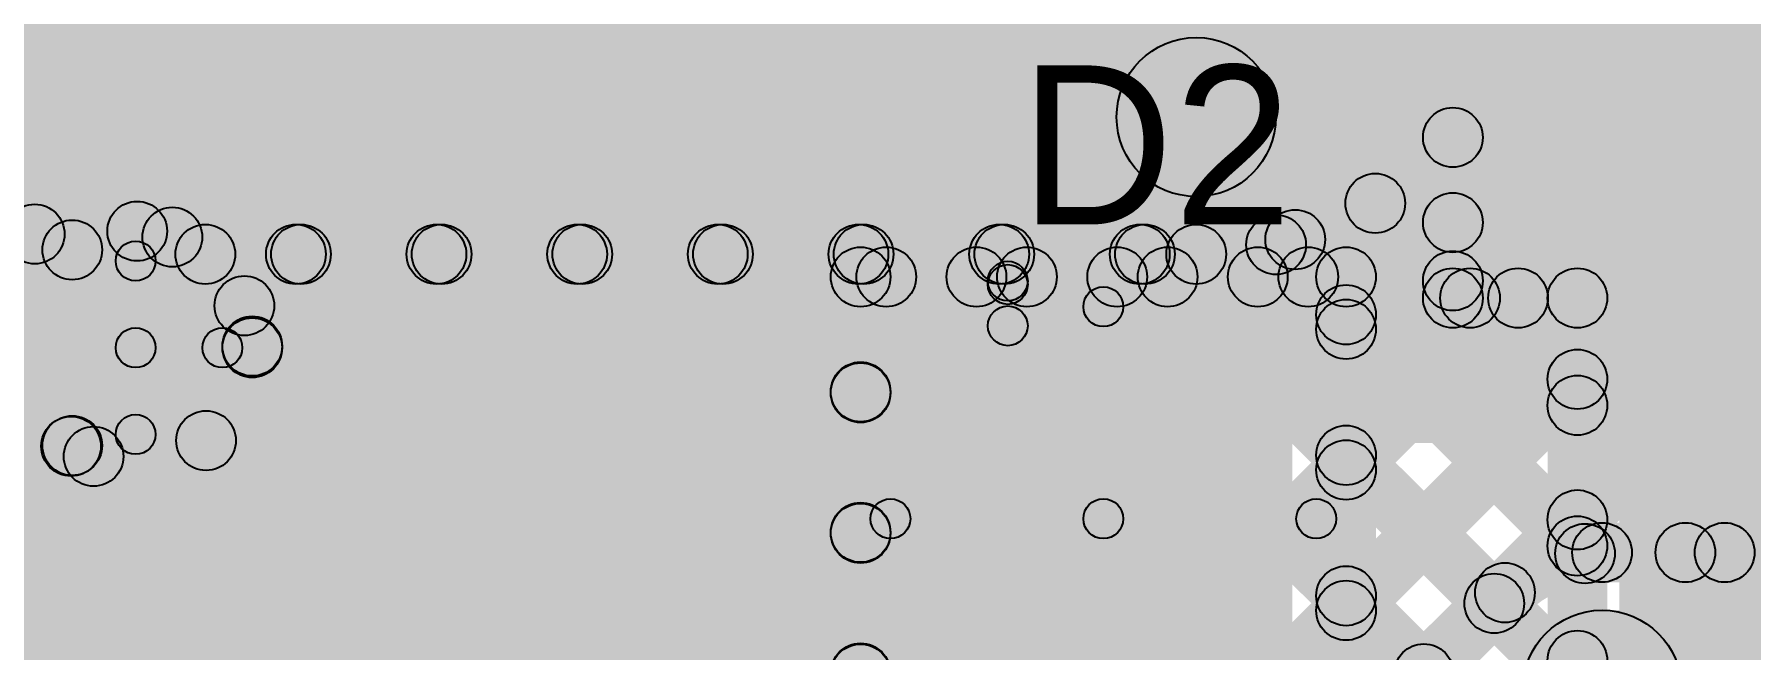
# Model space of a CAD drawing. Header units: millimetres. Extents: x 0 to 210, y 0 to 213.
# Drawn here: x 0.674 to 1.1054, y 1.6101 to 1.7648 of the extents above; entities that cross this region are included whole.
import ezdxf

# ---------------------------------------------------------------- set-up
doc = ezdxf.new("R2010")
doc.units = ezdxf.units.MM
doc.header["$MEASUREMENT"] = 0
for name, color, linetype in [('BottomLayer', 5, 'Continuous'), ('TopLayer', 1, 'Continuous'), ('TopOverlay', 2, 'Continuous'), ('TopPaste', 8, 'Continuous'), ('TopSolder', 216, 'Continuous'), ('ViaHoleLayer', 16, 'Continuous')]:
    doc.layers.add(name, color=color, linetype=linetype)

# ---------------------------------------------------------------- blocks, each defined once
blk = doc.blocks.new('DO_214AC_37')
at = {"layer": 'TopLayer'}
for points in [[(-0.13209, -0.04331), (-0.13209, 0.04331), (-0.04508, 0.04331), (-0.04508, -0.04331)], [(0.04508, -0.04331), (0.04508, 0.04331), (0.13209, 0.04331), (0.13209, -0.04331)]]:
    blk.add_hatch(color=1, dxfattribs=at).paths.add_polyline_path(points)
at = {"layer": 'TopOverlay'}
for points in [[(-0.194, -0.06496), (-0.13512, -0.06496), (-0.13512, 0.06496), (-0.194, 0.06496)], [(-0.13598, 0.04591), (-0.09354, 0.04591), (-0.09354, 0.06496), (-0.13598, 0.06496)], [(0.1126, 0.06476), (0.1126, 0.05476), (-0.10307, 0.05476), (-0.10307, 0.06476)], [(0.1076, 0.0589), (0.1176, 0.0589), (0.1176, 0.0485), (0.1076, 0.0485)], [(-0.13598, -0.06496), (-0.09354, -0.06496), (-0.09354, -0.04591), (-0.13598, -0.04591)], [(0.1076, -0.0485), (0.1176, -0.0485), (0.1176, -0.0589), (0.1076, -0.0589)], [(0.1126, -0.05476), (0.1126, -0.06476), (-0.10307, -0.06476), (-0.10307, -0.05476)]]:
    blk.add_hatch(color=2, dxfattribs=at).paths.add_polyline_path(points)
h = blk.add_hatch(color=2, dxfattribs=at)
edge = h.paths.add_edge_path()
edge.add_arc((-0.10307, 0.05976), 0.005, 0, 360)
h = blk.add_hatch(color=2, dxfattribs=at)
edge = h.paths.add_edge_path()
edge.add_arc((0.1126, 0.05976), 0.005, 0, 360)
h = blk.add_hatch(color=2, dxfattribs=at)
edge = h.paths.add_edge_path()
edge.add_arc((0.1126, 0.0589), 0.005, 0, 360)
h = blk.add_hatch(color=2, dxfattribs=at)
edge = h.paths.add_edge_path()
edge.add_arc((0.1126, 0.0485), 0.005, 0, 360)
h = blk.add_hatch(color=2, dxfattribs=at)
edge = h.paths.add_edge_path()
edge.add_arc((0.1126, -0.0485), 0.005, 0, 360)
h = blk.add_hatch(color=2, dxfattribs=at)
edge = h.paths.add_edge_path()
edge.add_arc((-0.10307, -0.05976), 0.005, 0, 360)
h = blk.add_hatch(color=2, dxfattribs=at)
edge = h.paths.add_edge_path()
edge.add_arc((0.1126, -0.0589), 0.005, 0, 360)
h = blk.add_hatch(color=2, dxfattribs=at)
edge = h.paths.add_edge_path()
edge.add_arc((0.1126, -0.05976), 0.005, 0, 360)
at = {"layer": 'TopPaste'}
for points in [[(-0.13209, -0.04331), (-0.13209, 0.04331), (-0.04508, 0.04331), (-0.04508, -0.04331)], [(0.04508, -0.04331), (0.04508, 0.04331), (0.13209, 0.04331), (0.13209, -0.04331)]]:
    blk.add_hatch(color=8, dxfattribs=at).paths.add_polyline_path(points)
at = {"layer": 'TopSolder'}
for points in [[(-0.13609, -0.04731), (-0.13609, 0.04731), (-0.04108, 0.04731), (-0.04108, -0.04731)], [(0.04108, -0.04731), (0.04108, 0.04731), (0.13609, 0.04731), (0.13609, -0.04731)]]:
    blk.add_hatch(color=216, dxfattribs=at).paths.add_polyline_path(points)
at = {"layer": 'TopOverlay'}
for centre in [(-0.10307, 0.05976), (0.1126, 0.05976), (0.1126, 0.0589), (0.1126, 0.0485), (0.1126, -0.0485), (-0.10307, -0.05976), (0.1126, -0.0589), (0.1126, -0.05976)]:
    blk.add_circle(centre, 0.005, dxfattribs=at)

msp = doc.modelspace()

# ---------------------------------------------------------------- hatches: boundary and pattern name
at = {"layer": 'BottomLayer'}
for points in [[(0.4958, 1.3843), (0.4852, 1.3949), (1.1205, 2.0302), (1.1311, 2.0196)], [(0.4958, 1.34894), (0.4852, 1.35955), (1.15585, 2.0302), (1.16646, 2.0196)], [(0.4958, 1.41965), (0.4852, 1.43026), (1.08514, 2.0302), (1.09575, 2.0196)], [(0.4958, 1.31359), (0.4852, 1.32419), (1.19121, 2.0302), (1.20182, 2.0196)], [(0.59705, 2.0196), (0.60766, 2.0302), (1.02854, 1.60933), (1.01793, 1.59872)], [(0.63241, 2.0196), (0.64301, 2.0302), (1.04621, 1.627), (1.03561, 1.6164)], [(0.64453, 1.7098), (0.63392, 1.7204), (0.94372, 2.0302), (0.95433, 2.0196)], [(0.66776, 2.0196), (0.67837, 2.0302), (1.06904, 1.63954), (1.05843, 1.62893)], [(0.67936, 1.70928), (0.66876, 1.71989), (0.97908, 2.0302), (0.98968, 2.0196)], [(0.70312, 2.0196), (0.71372, 2.0302), (1.10413, 1.6398), (1.09352, 1.6292)], [(0.71396, 1.70852), (0.70335, 1.71912), (1.01443, 2.0302), (1.02504, 2.0196)], [(0.73206, 1.69127), (0.72145, 1.70187), (1.04979, 2.0302), (1.06039, 2.0196)], [(0.73847, 2.0196), (0.74908, 2.0302), (1.13948, 1.6398), (1.12887, 1.6292)], [(0.77383, 2.0196), (0.78443, 2.0302), (1.17484, 1.6398), (1.16423, 1.6292)], [(0.80918, 2.0196), (0.81979, 2.0302), (1.21019, 1.6398), (1.19958, 1.6292)], [(0.84454, 2.0196), (0.85515, 2.0302), (1.24555, 1.6398), (1.23494, 1.6292)], [(0.4958, 1.27823), (0.4852, 1.28884), (1.20403, 2.00767), (1.21463, 1.99706)], [(0.59032, 1.99097), (0.60093, 2.00158), (1.01086, 1.59165), (1.00025, 1.58104)], [(0.4958, 1.24288), (0.4852, 1.25348), (1.20919, 1.97748), (1.2198, 1.96687)], [(0.4958, 1.20752), (0.4852, 1.21813), (1.23787, 1.9708), (1.24848, 1.9602)], [(0.58914, 1.95679), (0.59975, 1.9674), (0.99741, 1.56974), (0.9868, 1.55914)], [(0.4958, 1.17217), (0.4852, 1.18277), (1.2387, 1.93627), (1.2493, 1.92567)], [(0.58964, 1.92094), (0.60025, 1.93155), (0.9968, 1.53499), (0.9862, 1.52439)], [(0.58964, 1.92094), (0.60025, 1.93154), (0.9968, 1.53499), (0.9862, 1.52438)], [(0.4958, 1.13681), (0.4852, 1.14742), (1.24458, 1.9068), (1.25519, 1.8962)], [(0.59188, 1.88334), (0.60249, 1.89395), (0.9968, 1.49964), (0.9862, 1.48903)], [(0.59272, 1.84715), (0.60333, 1.85775), (0.9968, 1.46428), (0.9862, 1.45367)], [(0.48357, 1.662), (1.66678, 1.662), (1.66678, 1.846), (0.48357, 1.846)], [(0.59291, 1.81161), (0.60351, 1.82221), (0.70512, 1.72061), (0.69451, 1.71)], [(0.4958, 1.10145), (0.4852, 1.11206), (1.15564, 1.7825), (1.16624, 1.77189)], [(0.4958, 1.0661), (0.4852, 1.07671), (1.16648, 1.75799), (1.17709, 1.74739)], [(1.09426, 1.6292), (1.08365, 1.6398), (1.19888, 1.75504), (1.20949, 1.74443)], [(0.70442, 1.686), (0.69442, 1.686), (0.69442, 1.70781), (0.70442, 1.70781)], [(0.72342, 1.68109), (0.73403, 1.6917), (0.9968, 1.42892), (0.9862, 1.41832)], [(0.69942, 1.681), (0.69942, 1.691), (0.72123, 1.691), (0.72123, 1.681)], [(0.70442, 1.66419), (0.69442, 1.66419), (0.69442, 1.686), (0.70442, 1.686)], [(0.64382, 1.65463), (0.65442, 1.66524), (1.04147, 1.2782), (1.03086, 1.26759)], [(0.6779, 1.65591), (0.68851, 1.66651), (1.0697, 1.28532), (1.0591, 1.27471)], [(0.71182, 1.65734), (0.72243, 1.66795), (0.9968, 1.39357), (0.9862, 1.38296)], [(0.4958, 1.45501), (0.4852, 1.46561), (0.68355, 1.66396), (0.69415, 1.65336)], [(0.60956, 1.65353), (0.62017, 1.66414), (1.02232, 1.26199), (1.01171, 1.25138)], [(1.068, 1.627), (1.068, 1.642), (1.614, 1.642), (1.614, 1.627)], [(1.00691, 1.57709), (0.9963, 1.5877), (1.0383, 1.6297), (1.04891, 1.61909)], [(1.068, 1.58), (1.068, 1.62), (1.614, 1.62), (1.614, 1.58)], [(1.04014, 1.54386), (1.01186, 1.57214), (1.05386, 1.61414), (1.08214, 1.58586)]]:
    msp.add_hatch(color=5, dxfattribs=at).paths.add_polyline_path(points)
h = msp.add_hatch(color=5, dxfattribs=at)
edge = h.paths.add_edge_path()
edge.add_arc((0.67406, 1.71458), 0.0075, 0, 360)
h = msp.add_hatch(color=5, dxfattribs=at)
edge = h.paths.add_edge_path()
edge.add_arc((0.69981, 1.71531), 0.0075, 0, 360)
h = msp.add_hatch(color=5, dxfattribs=at)
edge = h.paths.add_edge_path()
edge.add_arc((0.70865, 1.71382), 0.0075, 0, 360)
h = msp.add_hatch(color=5, dxfattribs=at)
edge = h.paths.add_edge_path()
edge.add_arc((0.68349, 1.71061), 0.0075, 0, 360)
h = msp.add_hatch(color=5, dxfattribs=at)
edge = h.paths.add_edge_path()
edge.add_arc((0.68349, 1.71061), 0.0075, 0, 360)
h = msp.add_hatch(color=5, dxfattribs=at)
edge = h.paths.add_edge_path()
edge.add_arc((0.69942, 1.70781), 0.005, 0, 360)
h = msp.add_hatch(color=5, dxfattribs=at)
edge = h.paths.add_edge_path()
edge.add_arc((0.72676, 1.69657), 0.0075, 0, 360)
h = msp.add_hatch(color=5, dxfattribs=at)
edge = h.paths.add_edge_path()
edge.add_arc((0.66756, 1.686), 0.01181, 0, 360)
h = msp.add_hatch(color=5, dxfattribs=at)
edge = h.paths.add_edge_path()
edge.add_arc((0.69942, 1.686), 0.01181, 0, 360)
h = msp.add_hatch(color=5, dxfattribs=at)
edge = h.paths.add_edge_path()
edge.add_arc((0.72873, 1.6864), 0.0075, 0, 360)
h = msp.add_hatch(color=5, dxfattribs=at)
edge = h.paths.add_edge_path()
edge.add_arc((0.72873, 1.686), 0.0075, 0, 360)
h = msp.add_hatch(color=5, dxfattribs=at)
edge = h.paths.add_edge_path()
edge.add_arc((0.72873, 1.686), 0.0075, 0, 360)
h = msp.add_hatch(color=5, dxfattribs=at)
edge = h.paths.add_edge_path()
edge.add_arc((0.69942, 1.686), 0.005, 0, 360)
h = msp.add_hatch(color=5, dxfattribs=at)
edge = h.paths.add_edge_path()
edge.add_arc((0.69942, 1.686), 0.005, 0, 360)
h = msp.add_hatch(color=5, dxfattribs=at)
edge = h.paths.add_edge_path()
edge.add_arc((0.69942, 1.686), 0.005, 0, 360)
h = msp.add_hatch(color=5, dxfattribs=at)
edge = h.paths.add_edge_path()
edge.add_arc((0.72123, 1.686), 0.005, 0, 360)
h = msp.add_hatch(color=5, dxfattribs=at)
edge = h.paths.add_edge_path()
edge.add_arc((0.71712, 1.66264), 0.0075, 0, 360)
h = msp.add_hatch(color=5, dxfattribs=at)
edge = h.paths.add_edge_path()
edge.add_arc((0.6832, 1.66121), 0.0075, 0, 360)
h = msp.add_hatch(color=5, dxfattribs=at)
edge = h.paths.add_edge_path()
edge.add_arc((0.68349, 1.66139), 0.0075, 0, 360)
h = msp.add_hatch(color=5, dxfattribs=at)
edge = h.paths.add_edge_path()
edge.add_arc((0.68349, 1.66139), 0.0075, 0, 360)
h = msp.add_hatch(color=5, dxfattribs=at)
edge = h.paths.add_edge_path()
edge.add_arc((0.68885, 1.65866), 0.0075, 0, 360)
h = msp.add_hatch(color=5, dxfattribs=at)
edge = h.paths.add_edge_path()
edge.add_arc((0.69942, 1.66419), 0.005, 0, 360)
h = msp.add_hatch(color=5, dxfattribs=at)
edge = h.paths.add_edge_path()
edge.add_arc((1.06373, 1.63424), 0.0075, 0, 360)
h = msp.add_hatch(color=5, dxfattribs=at)
edge = h.paths.add_edge_path()
edge.add_arc((1.068, 1.6345), 0.0075, 0, 360)
h = msp.add_hatch(color=5, dxfattribs=at)
edge = h.paths.add_edge_path()
edge.add_arc((1.068, 1.6345), 0.0075, 0, 360)
h = msp.add_hatch(color=5, dxfattribs=at)
edge = h.paths.add_edge_path()
edge.add_arc((1.068, 1.6345), 0.0075, 0, 360)
h = msp.add_hatch(color=5, dxfattribs=at)
edge = h.paths.add_edge_path()
edge.add_arc((1.08895, 1.6345), 0.0075, 0, 360)
h = msp.add_hatch(color=5, dxfattribs=at)
edge = h.paths.add_edge_path()
edge.add_arc((1.09882, 1.6345), 0.0075, 0, 360)
h = msp.add_hatch(color=5, dxfattribs=at)
edge = h.paths.add_edge_path()
edge.add_arc((1.0436, 1.6244), 0.0075, 0, 360)
h = msp.add_hatch(color=5, dxfattribs=at)
edge = h.paths.add_edge_path()
edge.add_arc((1.0436, 1.6244), 0.0075, 0, 360)
h = msp.add_hatch(color=5, dxfattribs=at)
edge = h.paths.add_edge_path()
edge.add_arc((1.0436, 1.6244), 0.0075, 0, 360)
h = msp.add_hatch(color=5, dxfattribs=at)
edge = h.paths.add_edge_path()
edge.add_arc((1.04091, 1.6217), 0.0075, 0, 360)
h = msp.add_hatch(color=5, dxfattribs=at)
edge = h.paths.add_edge_path()
edge.add_arc((1.068, 1.6), 0.02, 0, 360)
h = msp.add_hatch(color=5, dxfattribs=at)
edge = h.paths.add_edge_path()
edge.add_arc((1.068, 1.6), 0.02, 0, 360)
h = msp.add_hatch(color=5, dxfattribs=at)
edge = h.paths.add_edge_path()
edge.add_arc((1.02323, 1.60402), 0.0075, 0, 360)
at = {"layer": 'TopLayer'}
for points in [[(1.045, 1.713), (1.161, 1.713), (1.161, 1.99088), (1.045, 1.99088)], [(0.343, 1.724), (0.343, 1.764), (0.966, 1.764), (0.966, 1.724)], [(1.038, 1.6985), (1.023, 1.6985), (1.023, 1.73888), (1.038, 1.73888)], [(1.00571, 1.71701), (1.01632, 1.72761), (1.0358, 1.70813), (1.0252, 1.69752)], [(1.00896, 1.68532), (0.99835, 1.69593), (1.0252, 1.72277), (1.0358, 1.71217)], [(0.71694, 1.702), (0.71694, 1.717), (0.966, 1.717), (0.966, 1.702)], [(0.98679, 1.6985), (0.97618, 1.70911), (0.98557, 1.7185), (0.99618, 1.70789)], [(0.98077, 1.70659), (0.99138, 1.71719), (0.99946, 1.70911), (0.98886, 1.6985)], [(0.6626, 1.58645), (0.65199, 1.59706), (0.76974, 1.7148), (0.78035, 1.7042)], [(0.69795, 1.58645), (0.68735, 1.59706), (0.8051, 1.7148), (0.8157, 1.7042)], [(0.73206, 1.69127), (0.72145, 1.70187), (0.73439, 1.7148), (0.74499, 1.7042)], [(0.73331, 1.58645), (0.7227, 1.59706), (0.84045, 1.7148), (0.85106, 1.7042)], [(0.73567, 1.7042), (0.74628, 1.7148), (1.05191, 1.40917), (1.0413, 1.39857)], [(0.75076, 1.56855), (0.74016, 1.57915), (0.87581, 1.7148), (0.88641, 1.7042)], [(0.77103, 1.7042), (0.78164, 1.7148), (0.88695, 1.60949), (0.87635, 1.59888)], [(0.80638, 1.7042), (0.81699, 1.7148), (0.88695, 1.64484), (0.87635, 1.63423)], [(0.80639, 1.7042), (0.81699, 1.7148), (0.88695, 1.64484), (0.87635, 1.63424)], [(0.84174, 1.7042), (0.85235, 1.7148), (0.88695, 1.6802), (0.87635, 1.66959)], [(0.8771, 1.7042), (0.8877, 1.7148), (0.8934, 1.70911), (0.88279, 1.6985)], [(0.91608, 1.6985), (0.90547, 1.70911), (0.91116, 1.7148), (0.92177, 1.7042)], [(0.91245, 1.7042), (0.92306, 1.7148), (0.92875, 1.70911), (0.91815, 1.6985)], [(0.95143, 1.6985), (0.94082, 1.70911), (0.94652, 1.7148), (0.95712, 1.7042)], [(0.94781, 1.7042), (0.95841, 1.7148), (0.96411, 1.70911), (0.9535, 1.6985)], [(0.88165, 1.69631), (0.88165, 1.71131), (1.00366, 1.71131), (1.00366, 1.69631)], [(0.98886, 1.6985), (0.99946, 1.70911), (1.00896, 1.69961), (0.99835, 1.68901)], [(1.0252, 1.69752), (1.0358, 1.70813), (1.04013, 1.7038), (1.02952, 1.6932)], [(1.0305, 1.691), (1.0305, 1.706), (1.06181, 1.706), (1.06181, 1.691)], [(0.33, 1.457), (0.987, 1.457), (0.987, 1.703), (0.33, 1.703)], [(0.88915, 1.58219), (0.87415, 1.58219), (0.87415, 1.70381), (0.88915, 1.70381)], [(1.01116, 1.58219), (0.99616, 1.58219), (0.99616, 1.70381), (1.01116, 1.70381)], [(1.00896, 1.64997), (0.99835, 1.66057), (1.04158, 1.7038), (1.05219, 1.6932)], [(1.02952, 1.6932), (1.04013, 1.7038), (1.06712, 1.67681), (1.05651, 1.6662)], [(0.94765, 1.643), (0.93765, 1.643), (0.93765, 1.69631), (0.94765, 1.69631)], [(0.99835, 1.68901), (1.00896, 1.69961), (1.06712, 1.64146), (1.05651, 1.63085)], [(1.06931, 1.58519), (1.05431, 1.58519), (1.05431, 1.6985), (1.06931, 1.6985)], [(0.72342, 1.68109), (0.73403, 1.6917), (0.99384, 1.43189), (0.98323, 1.42128)], [(0.69942, 1.681), (0.69942, 1.691), (0.72123, 1.691), (0.72123, 1.681)], [(0.70442, 1.66419), (0.69442, 1.66419), (0.69442, 1.686), (0.70442, 1.686)], [(1.00896, 1.61461), (0.99835, 1.62522), (1.05651, 1.68338), (1.06712, 1.67277)], [(0.75076, 1.53319), (0.74016, 1.5438), (0.87635, 1.67999), (0.88695, 1.66938)], [(0.64382, 1.65463), (0.65442, 1.66524), (0.72261, 1.59706), (0.712, 1.58645)], [(0.6779, 1.65591), (0.68851, 1.66651), (0.92313, 1.43189), (0.91252, 1.42128)], [(0.71182, 1.65734), (0.72243, 1.66795), (0.95848, 1.43189), (0.94788, 1.42128)], [(0.60956, 1.65353), (0.62017, 1.66414), (0.68725, 1.59706), (0.67665, 1.58645)], [(0.62724, 1.58645), (0.61664, 1.59706), (0.68355, 1.66396), (0.69415, 1.65336)], [(0.99835, 1.65365), (1.00896, 1.66426), (1.06712, 1.6061), (1.05651, 1.59549)], [(0.88915, 1.638), (0.88915, 1.648), (0.94265, 1.648), (0.94265, 1.638)], [(0.94265, 1.638), (0.94265, 1.648), (0.99616, 1.648), (0.99616, 1.638)], [(1.00896, 1.57926), (0.99835, 1.58986), (1.05651, 1.64802), (1.06712, 1.63741)], [(0.75076, 1.49784), (0.74016, 1.50844), (0.87635, 1.64463), (0.88695, 1.63403)], [(0.94765, 1.58969), (0.93765, 1.58969), (0.93765, 1.643), (0.94765, 1.643)], [(0.99835, 1.6183), (1.00896, 1.6289), (1.05813, 1.57974), (1.04752, 1.56913)], [(0.86526, 1.4002), (0.85465, 1.4108), (1.05651, 1.61267), (1.06712, 1.60206)]]:
    msp.add_hatch(color=1, dxfattribs=at).paths.add_polyline_path(points)
h = msp.add_hatch(color=1, dxfattribs=at)
edge = h.paths.add_edge_path()
edge.add_arc((0.966, 1.744), 0.02, 0, 360)
h = msp.add_hatch(color=1, dxfattribs=at)
edge = h.paths.add_edge_path()
edge.add_arc((0.966, 1.744), 0.02, 0, 360)
h = msp.add_hatch(color=1, dxfattribs=at)
edge = h.paths.add_edge_path()
edge.add_arc((1.0305, 1.73888), 0.0075, 0, 360)
h = msp.add_hatch(color=1, dxfattribs=at)
edge = h.paths.add_edge_path()
edge.add_arc((1.0305, 1.73888), 0.0075, 0, 360)
h = msp.add_hatch(color=1, dxfattribs=at)
edge = h.paths.add_edge_path()
edge.add_arc((1.01101, 1.72231), 0.0075, 0, 360)
h = msp.add_hatch(color=1, dxfattribs=at)
edge = h.paths.add_edge_path()
edge.add_arc((1.0305, 1.71747), 0.0075, 0, 360)
h = msp.add_hatch(color=1, dxfattribs=at)
edge = h.paths.add_edge_path()
edge.add_arc((0.71694, 1.7095), 0.0075, 0, 360)
h = msp.add_hatch(color=1, dxfattribs=at)
edge = h.paths.add_edge_path()
edge.add_arc((0.71694, 1.7095), 0.0075, 0, 360)
h = msp.add_hatch(color=1, dxfattribs=at)
edge = h.paths.add_edge_path()
edge.add_arc((0.73969, 1.7095), 0.0075, 0, 360)
h = msp.add_hatch(color=1, dxfattribs=at)
edge = h.paths.add_edge_path()
edge.add_arc((0.74098, 1.7095), 0.0075, 0, 360)
h = msp.add_hatch(color=1, dxfattribs=at)
edge = h.paths.add_edge_path()
edge.add_arc((0.77504, 1.7095), 0.0075, 0, 360)
h = msp.add_hatch(color=1, dxfattribs=at)
edge = h.paths.add_edge_path()
edge.add_arc((0.77633, 1.7095), 0.0075, 0, 360)
h = msp.add_hatch(color=1, dxfattribs=at)
edge = h.paths.add_edge_path()
edge.add_arc((0.8104, 1.7095), 0.0075, 0, 360)
h = msp.add_hatch(color=1, dxfattribs=at)
edge = h.paths.add_edge_path()
edge.add_arc((0.81169, 1.7095), 0.0075, 0, 360)
h = msp.add_hatch(color=1, dxfattribs=at)
edge = h.paths.add_edge_path()
edge.add_arc((0.81169, 1.7095), 0.0075, 0, 360)
h = msp.add_hatch(color=1, dxfattribs=at)
edge = h.paths.add_edge_path()
edge.add_arc((0.84575, 1.7095), 0.0075, 0, 360)
h = msp.add_hatch(color=1, dxfattribs=at)
edge = h.paths.add_edge_path()
edge.add_arc((0.84705, 1.7095), 0.0075, 0, 360)
h = msp.add_hatch(color=1, dxfattribs=at)
edge = h.paths.add_edge_path()
edge.add_arc((0.88111, 1.7095), 0.0075, 0, 360)
h = msp.add_hatch(color=1, dxfattribs=at)
edge = h.paths.add_edge_path()
edge.add_arc((0.8824, 1.7095), 0.0075, 0, 360)
h = msp.add_hatch(color=1, dxfattribs=at)
edge = h.paths.add_edge_path()
edge.add_arc((0.91647, 1.7095), 0.0075, 0, 360)
h = msp.add_hatch(color=1, dxfattribs=at)
edge = h.paths.add_edge_path()
edge.add_arc((0.91776, 1.7095), 0.0075, 0, 360)
h = msp.add_hatch(color=1, dxfattribs=at)
edge = h.paths.add_edge_path()
edge.add_arc((0.95182, 1.7095), 0.0075, 0, 360)
h = msp.add_hatch(color=1, dxfattribs=at)
edge = h.paths.add_edge_path()
edge.add_arc((0.95311, 1.7095), 0.0075, 0, 360)
h = msp.add_hatch(color=1, dxfattribs=at)
edge = h.paths.add_edge_path()
edge.add_arc((0.966, 1.7095), 0.0075, 0, 360)
h = msp.add_hatch(color=1, dxfattribs=at)
edge = h.paths.add_edge_path()
edge.add_arc((0.966, 1.7095), 0.0075, 0, 360)
h = msp.add_hatch(color=1, dxfattribs=at)
edge = h.paths.add_edge_path()
edge.add_arc((0.98608, 1.71189), 0.0075, 0, 360)
h = msp.add_hatch(color=1, dxfattribs=at)
edge = h.paths.add_edge_path()
edge.add_arc((0.99087, 1.7132), 0.0075, 0, 360)
h = msp.add_hatch(color=1, dxfattribs=at)
edge = h.paths.add_edge_path()
edge.add_arc((0.88165, 1.70381), 0.0075, 0, 360)
h = msp.add_hatch(color=1, dxfattribs=at)
edge = h.paths.add_edge_path()
edge.add_arc((0.88165, 1.70381), 0.0075, 0, 360)
h = msp.add_hatch(color=1, dxfattribs=at)
edge = h.paths.add_edge_path()
edge.add_arc((0.88809, 1.70381), 0.0075, 0, 360)
h = msp.add_hatch(color=1, dxfattribs=at)
edge = h.paths.add_edge_path()
edge.add_arc((0.91077, 1.70381), 0.0075, 0, 360)
h = msp.add_hatch(color=1, dxfattribs=at)
edge = h.paths.add_edge_path()
edge.add_arc((0.92345, 1.70381), 0.0075, 0, 360)
h = msp.add_hatch(color=1, dxfattribs=at)
edge = h.paths.add_edge_path()
edge.add_arc((0.94613, 1.70381), 0.0075, 0, 360)
h = msp.add_hatch(color=1, dxfattribs=at)
edge = h.paths.add_edge_path()
edge.add_arc((0.9588, 1.70381), 0.0075, 0, 360)
h = msp.add_hatch(color=1, dxfattribs=at)
edge = h.paths.add_edge_path()
edge.add_arc((0.98148, 1.70381), 0.0075, 0, 360)
h = msp.add_hatch(color=1, dxfattribs=at)
edge = h.paths.add_edge_path()
edge.add_arc((0.99416, 1.70381), 0.0075, 0, 360)
h = msp.add_hatch(color=1, dxfattribs=at)
edge = h.paths.add_edge_path()
edge.add_arc((0.99416, 1.70381), 0.0075, 0, 360)
h = msp.add_hatch(color=1, dxfattribs=at)
edge = h.paths.add_edge_path()
edge.add_arc((1.00366, 1.70381), 0.0075, 0, 360)
h = msp.add_hatch(color=1, dxfattribs=at)
edge = h.paths.add_edge_path()
edge.add_arc((1.00366, 1.70381), 0.0075, 0, 360)
h = msp.add_hatch(color=1, dxfattribs=at)
edge = h.paths.add_edge_path()
edge.add_arc((1.0305, 1.70282), 0.0075, 0, 360)
h = msp.add_hatch(color=1, dxfattribs=at)
edge = h.paths.add_edge_path()
edge.add_arc((1.0305, 1.70282), 0.0075, 0, 360)
h = msp.add_hatch(color=1, dxfattribs=at)
edge = h.paths.add_edge_path()
edge.add_arc((0.72676, 1.69657), 0.0075, 0, 360)
h = msp.add_hatch(color=1, dxfattribs=at)
edge = h.paths.add_edge_path()
edge.add_arc((1.0305, 1.6985), 0.0075, 0, 360)
h = msp.add_hatch(color=1, dxfattribs=at)
edge = h.paths.add_edge_path()
edge.add_arc((1.0305, 1.6985), 0.0075, 0, 360)
h = msp.add_hatch(color=1, dxfattribs=at)
edge = h.paths.add_edge_path()
edge.add_arc((1.03482, 1.6985), 0.0075, 0, 360)
h = msp.add_hatch(color=1, dxfattribs=at)
edge = h.paths.add_edge_path()
edge.add_arc((1.03482, 1.6985), 0.0075, 0, 360)
h = msp.add_hatch(color=1, dxfattribs=at)
edge = h.paths.add_edge_path()
edge.add_arc((1.04689, 1.6985), 0.0075, 0, 360)
h = msp.add_hatch(color=1, dxfattribs=at)
edge = h.paths.add_edge_path()
edge.add_arc((1.06181, 1.6985), 0.0075, 0, 360)
h = msp.add_hatch(color=1, dxfattribs=at)
edge = h.paths.add_edge_path()
edge.add_arc((1.06181, 1.6985), 0.0075, 0, 360)
h = msp.add_hatch(color=1, dxfattribs=at)
edge = h.paths.add_edge_path()
edge.add_arc((0.94265, 1.69631), 0.005, 0, 360)
h = msp.add_hatch(color=1, dxfattribs=at)
edge = h.paths.add_edge_path()
edge.add_arc((1.00366, 1.69431), 0.0075, 0, 360)
h = msp.add_hatch(color=1, dxfattribs=at)
edge = h.paths.add_edge_path()
edge.add_arc((1.00366, 1.69431), 0.0075, 0, 360)
h = msp.add_hatch(color=1, dxfattribs=at)
edge = h.paths.add_edge_path()
edge.add_arc((0.66756, 1.686), 0.01181, 0, 360)
h = msp.add_hatch(color=1, dxfattribs=at)
edge = h.paths.add_edge_path()
edge.add_arc((0.69942, 1.686), 0.01181, 0, 360)
h = msp.add_hatch(color=1, dxfattribs=at)
edge = h.paths.add_edge_path()
edge.add_arc((1.00366, 1.69063), 0.0075, 0, 360)
h = msp.add_hatch(color=1, dxfattribs=at)
edge = h.paths.add_edge_path()
edge.add_arc((0.72873, 1.6864), 0.0075, 0, 360)
h = msp.add_hatch(color=1, dxfattribs=at)
edge = h.paths.add_edge_path()
edge.add_arc((0.72873, 1.686), 0.0075, 0, 360)
h = msp.add_hatch(color=1, dxfattribs=at)
edge = h.paths.add_edge_path()
edge.add_arc((0.72873, 1.686), 0.0075, 0, 360)
h = msp.add_hatch(color=1, dxfattribs=at)
edge = h.paths.add_edge_path()
edge.add_arc((0.69942, 1.686), 0.005, 0, 360)
h = msp.add_hatch(color=1, dxfattribs=at)
edge = h.paths.add_edge_path()
edge.add_arc((0.69942, 1.686), 0.005, 0, 360)
h = msp.add_hatch(color=1, dxfattribs=at)
edge = h.paths.add_edge_path()
edge.add_arc((0.72123, 1.686), 0.005, 0, 360)
h = msp.add_hatch(color=1, dxfattribs=at)
edge = h.paths.add_edge_path()
edge.add_arc((1.06181, 1.67807), 0.0075, 0, 360)
h = msp.add_hatch(color=1, dxfattribs=at)
edge = h.paths.add_edge_path()
edge.add_arc((0.88165, 1.6749), 0.0075, 0, 360)
h = msp.add_hatch(color=1, dxfattribs=at)
edge = h.paths.add_edge_path()
edge.add_arc((0.88165, 1.67468), 0.0075, 0, 360)
h = msp.add_hatch(color=1, dxfattribs=at)
edge = h.paths.add_edge_path()
edge.add_arc((1.06181, 1.67151), 0.0075, 0, 360)
h = msp.add_hatch(color=1, dxfattribs=at)
edge = h.paths.add_edge_path()
edge.add_arc((0.71712, 1.66264), 0.0075, 0, 360)
h = msp.add_hatch(color=1, dxfattribs=at)
edge = h.paths.add_edge_path()
edge.add_arc((0.6832, 1.66121), 0.0075, 0, 360)
h = msp.add_hatch(color=1, dxfattribs=at)
edge = h.paths.add_edge_path()
edge.add_arc((0.68349, 1.66139), 0.0075, 0, 360)
h = msp.add_hatch(color=1, dxfattribs=at)
edge = h.paths.add_edge_path()
edge.add_arc((0.68349, 1.66139), 0.0075, 0, 360)
h = msp.add_hatch(color=1, dxfattribs=at)
edge = h.paths.add_edge_path()
edge.add_arc((0.68885, 1.65866), 0.0075, 0, 360)
h = msp.add_hatch(color=1, dxfattribs=at)
edge = h.paths.add_edge_path()
edge.add_arc((0.69942, 1.66419), 0.005, 0, 360)
h = msp.add_hatch(color=1, dxfattribs=at)
edge = h.paths.add_edge_path()
edge.add_arc((1.00366, 1.65895), 0.0075, 0, 360)
h = msp.add_hatch(color=1, dxfattribs=at)
edge = h.paths.add_edge_path()
edge.add_arc((1.00366, 1.65527), 0.0075, 0, 360)
h = msp.add_hatch(color=1, dxfattribs=at)
edge = h.paths.add_edge_path()
edge.add_arc((0.88915, 1.643), 0.005, 0, 360)
h = msp.add_hatch(color=1, dxfattribs=at)
edge = h.paths.add_edge_path()
edge.add_arc((0.94265, 1.643), 0.005, 0, 360)
h = msp.add_hatch(color=1, dxfattribs=at)
edge = h.paths.add_edge_path()
edge.add_arc((0.94265, 1.643), 0.005, 0, 360)
h = msp.add_hatch(color=1, dxfattribs=at)
edge = h.paths.add_edge_path()
edge.add_arc((0.94265, 1.643), 0.005, 0, 360)
h = msp.add_hatch(color=1, dxfattribs=at)
edge = h.paths.add_edge_path()
edge.add_arc((0.94265, 1.643), 0.005, 0, 360)
h = msp.add_hatch(color=1, dxfattribs=at)
edge = h.paths.add_edge_path()
edge.add_arc((0.99616, 1.643), 0.005, 0, 360)
h = msp.add_hatch(color=1, dxfattribs=at)
edge = h.paths.add_edge_path()
edge.add_arc((1.06181, 1.64272), 0.0075, 0, 360)
h = msp.add_hatch(color=1, dxfattribs=at)
edge = h.paths.add_edge_path()
edge.add_arc((0.88165, 1.63954), 0.0075, 0, 360)
h = msp.add_hatch(color=1, dxfattribs=at)
edge = h.paths.add_edge_path()
edge.add_arc((0.88165, 1.63954), 0.0075, 0, 360)
h = msp.add_hatch(color=1, dxfattribs=at)
edge = h.paths.add_edge_path()
edge.add_arc((0.88165, 1.63933), 0.0075, 0, 360)
h = msp.add_hatch(color=1, dxfattribs=at)
edge = h.paths.add_edge_path()
edge.add_arc((1.06181, 1.63615), 0.0075, 0, 360)
h = msp.add_hatch(color=1, dxfattribs=at)
edge = h.paths.add_edge_path()
edge.add_arc((1.00366, 1.6236), 0.0075, 0, 360)
h = msp.add_hatch(color=1, dxfattribs=at)
edge = h.paths.add_edge_path()
edge.add_arc((1.00366, 1.61992), 0.0075, 0, 360)
h = msp.add_hatch(color=1, dxfattribs=at)
edge = h.paths.add_edge_path()
edge.add_arc((1.06181, 1.60736), 0.0075, 0, 360)
h = msp.add_hatch(color=1, dxfattribs=at)
edge = h.paths.add_edge_path()
edge.add_arc((0.88165, 1.60418), 0.0075, 0, 360)
h = msp.add_hatch(color=1, dxfattribs=at)
edge = h.paths.add_edge_path()
edge.add_arc((0.88165, 1.60397), 0.0075, 0, 360)
at = {"layer": 'ViaHoleLayer'}
h = msp.add_hatch(color=16, dxfattribs=at)
edge = h.paths.add_edge_path()
edge.add_arc((0.69942, 1.686), 0.00591, 0, 360)

# ---------------------------------------------------------------- linework, layer by layer
at = {"layer": 'BottomLayer', "const_width": 0.015}
for points in [[(0.65164, 1.71061, -0.295403), (0.68349, 1.71061)], [(0.68349, 1.71061, -0.594433), (0.72873, 1.686)], [(0.72873, 1.686, -0.594433), (0.68349, 1.66139)], [(0.68349, 1.66139, -0.295403), (0.65164, 1.66139)], [(1.0436, 1.6244, -0.198912), (1.068, 1.6345)], [(1.0436, 1.6244, -0.198912), (1.068, 1.6345)]]:
    msp.add_lwpolyline(points, format="xyb", dxfattribs=at)
at = {"layer": 'BottomLayer'}
for centre, radius in [((0.67406, 1.71458), 0.0075), ((0.69981, 1.71531), 0.0075), ((0.70865, 1.71382), 0.0075), ((0.68349, 1.71061), 0.0075), ((0.68349, 1.71061), 0.0075), ((0.69942, 1.70781), 0.005), ((0.72676, 1.69657), 0.0075), ((0.72873, 1.6864), 0.0075), ((0.72873, 1.686), 0.0075), ((0.72873, 1.686), 0.0075), ((0.69942, 1.686), 0.005), ((0.69942, 1.686), 0.005), ((0.69942, 1.686), 0.005), ((0.72123, 1.686), 0.005), ((0.71712, 1.66264), 0.0075), ((0.6832, 1.66121), 0.0075), ((0.68349, 1.66139), 0.0075), ((0.68349, 1.66139), 0.0075), ((0.68885, 1.65866), 0.0075), ((0.69942, 1.66419), 0.005), ((1.06373, 1.63424), 0.0075), ((1.068, 1.6345), 0.0075), ((1.068, 1.6345), 0.0075), ((1.068, 1.6345), 0.0075), ((1.08895, 1.6345), 0.0075), ((1.09882, 1.6345), 0.0075), ((1.0436, 1.6244), 0.0075), ((1.0436, 1.6244), 0.0075), ((1.0436, 1.6244), 0.0075), ((1.04091, 1.6217), 0.0075), ((1.068, 1.6), 0.02), ((1.068, 1.6), 0.02), ((1.02323, 1.60402), 0.0075)]:
    msp.add_circle(centre, radius, dxfattribs=at)
at = {"layer": 'TopLayer'}
for points, const_width in [([(1.017, 1.795, -0.414214), (0.966, 1.744)], 0.04), ([(1.0305, 1.73888, -0.216992), (0.966, 1.7095)], 0.015), ([(0.71694, 1.7095, -0.236838), (0.72873, 1.686)], 0.015), ([(0.72873, 1.686, -0.594433), (0.68349, 1.66139)], 0.015), ([(0.68349, 1.66139, -0.295403), (0.65164, 1.66139)], 0.015)]:
    msp.add_lwpolyline(points, format="xyb", dxfattribs=dict(at, const_width=const_width))
for centre, radius in [((0.966, 1.744), 0.02), ((0.966, 1.744), 0.02), ((1.0305, 1.73888), 0.0075), ((1.0305, 1.73888), 0.0075), ((1.01101, 1.72231), 0.0075), ((1.0305, 1.71747), 0.0075), ((0.71694, 1.7095), 0.0075), ((0.71694, 1.7095), 0.0075), ((0.73969, 1.7095), 0.0075), ((0.74098, 1.7095), 0.0075), ((0.77504, 1.7095), 0.0075), ((0.77633, 1.7095), 0.0075), ((0.8104, 1.7095), 0.0075), ((0.81169, 1.7095), 0.0075), ((0.81169, 1.7095), 0.0075), ((0.84575, 1.7095), 0.0075), ((0.84705, 1.7095), 0.0075), ((0.88111, 1.7095), 0.0075), ((0.8824, 1.7095), 0.0075), ((0.91647, 1.7095), 0.0075), ((0.91776, 1.7095), 0.0075), ((0.95182, 1.7095), 0.0075), ((0.95311, 1.7095), 0.0075), ((0.966, 1.7095), 0.0075), ((0.966, 1.7095), 0.0075), ((0.98608, 1.71189), 0.0075), ((0.99087, 1.7132), 0.0075), ((0.88165, 1.70381), 0.0075), ((0.88165, 1.70381), 0.0075), ((0.88809, 1.70381), 0.0075), ((0.91077, 1.70381), 0.0075), ((0.92345, 1.70381), 0.0075), ((0.94613, 1.70381), 0.0075), ((0.9588, 1.70381), 0.0075), ((0.98148, 1.70381), 0.0075), ((0.99416, 1.70381), 0.0075), ((0.99416, 1.70381), 0.0075), ((1.00366, 1.70381), 0.0075), ((1.00366, 1.70381), 0.0075), ((1.0305, 1.70282), 0.0075), ((1.0305, 1.70282), 0.0075), ((0.72676, 1.69657), 0.0075), ((1.0305, 1.6985), 0.0075), ((1.0305, 1.6985), 0.0075), ((1.03482, 1.6985), 0.0075), ((1.03482, 1.6985), 0.0075), ((1.04689, 1.6985), 0.0075), ((1.06181, 1.6985), 0.0075), ((1.06181, 1.6985), 0.0075), ((0.94265, 1.69631), 0.005), ((1.00366, 1.69431), 0.0075), ((1.00366, 1.69431), 0.0075), ((1.00366, 1.69063), 0.0075), ((0.72873, 1.6864), 0.0075), ((0.72873, 1.686), 0.0075), ((0.72873, 1.686), 0.0075), ((0.69942, 1.686), 0.005), ((0.69942, 1.686), 0.005), ((0.72123, 1.686), 0.005), ((1.06181, 1.67807), 0.0075), ((0.88165, 1.6749), 0.0075), ((0.88165, 1.67468), 0.0075), ((1.06181, 1.67151), 0.0075), ((0.71712, 1.66264), 0.0075), ((0.6832, 1.66121), 0.0075), ((0.68349, 1.66139), 0.0075), ((0.68349, 1.66139), 0.0075), ((0.68885, 1.65866), 0.0075), ((0.69942, 1.66419), 0.005), ((1.00366, 1.65895), 0.0075), ((1.00366, 1.65527), 0.0075), ((0.88915, 1.643), 0.005), ((0.94265, 1.643), 0.005), ((0.94265, 1.643), 0.005), ((0.94265, 1.643), 0.005), ((0.94265, 1.643), 0.005), ((0.99616, 1.643), 0.005), ((1.06181, 1.64272), 0.0075), ((0.88165, 1.63954), 0.0075), ((0.88165, 1.63954), 0.0075), ((0.88165, 1.63933), 0.0075), ((1.06181, 1.63615), 0.0075), ((1.00366, 1.6236), 0.0075), ((1.00366, 1.61992), 0.0075), ((1.06181, 1.60736), 0.0075), ((0.88165, 1.60418), 0.0075), ((0.88165, 1.60397), 0.0075)]:
    msp.add_circle(centre, radius, dxfattribs=at)

# ---------------------------------------------------------------- block references
at = {"rotation": 180}
msp.add_blockref('DO_214AC_37', (1.03124, 1.643), dxfattribs=at)

# ---------------------------------------------------------------- texts
at = {"layer": 'TopOverlay'}
msp.add_text('D2', height=0.04, dxfattribs=at).set_placement((0.92168, 1.71701))

doc.saveas('drawing.dxf')
